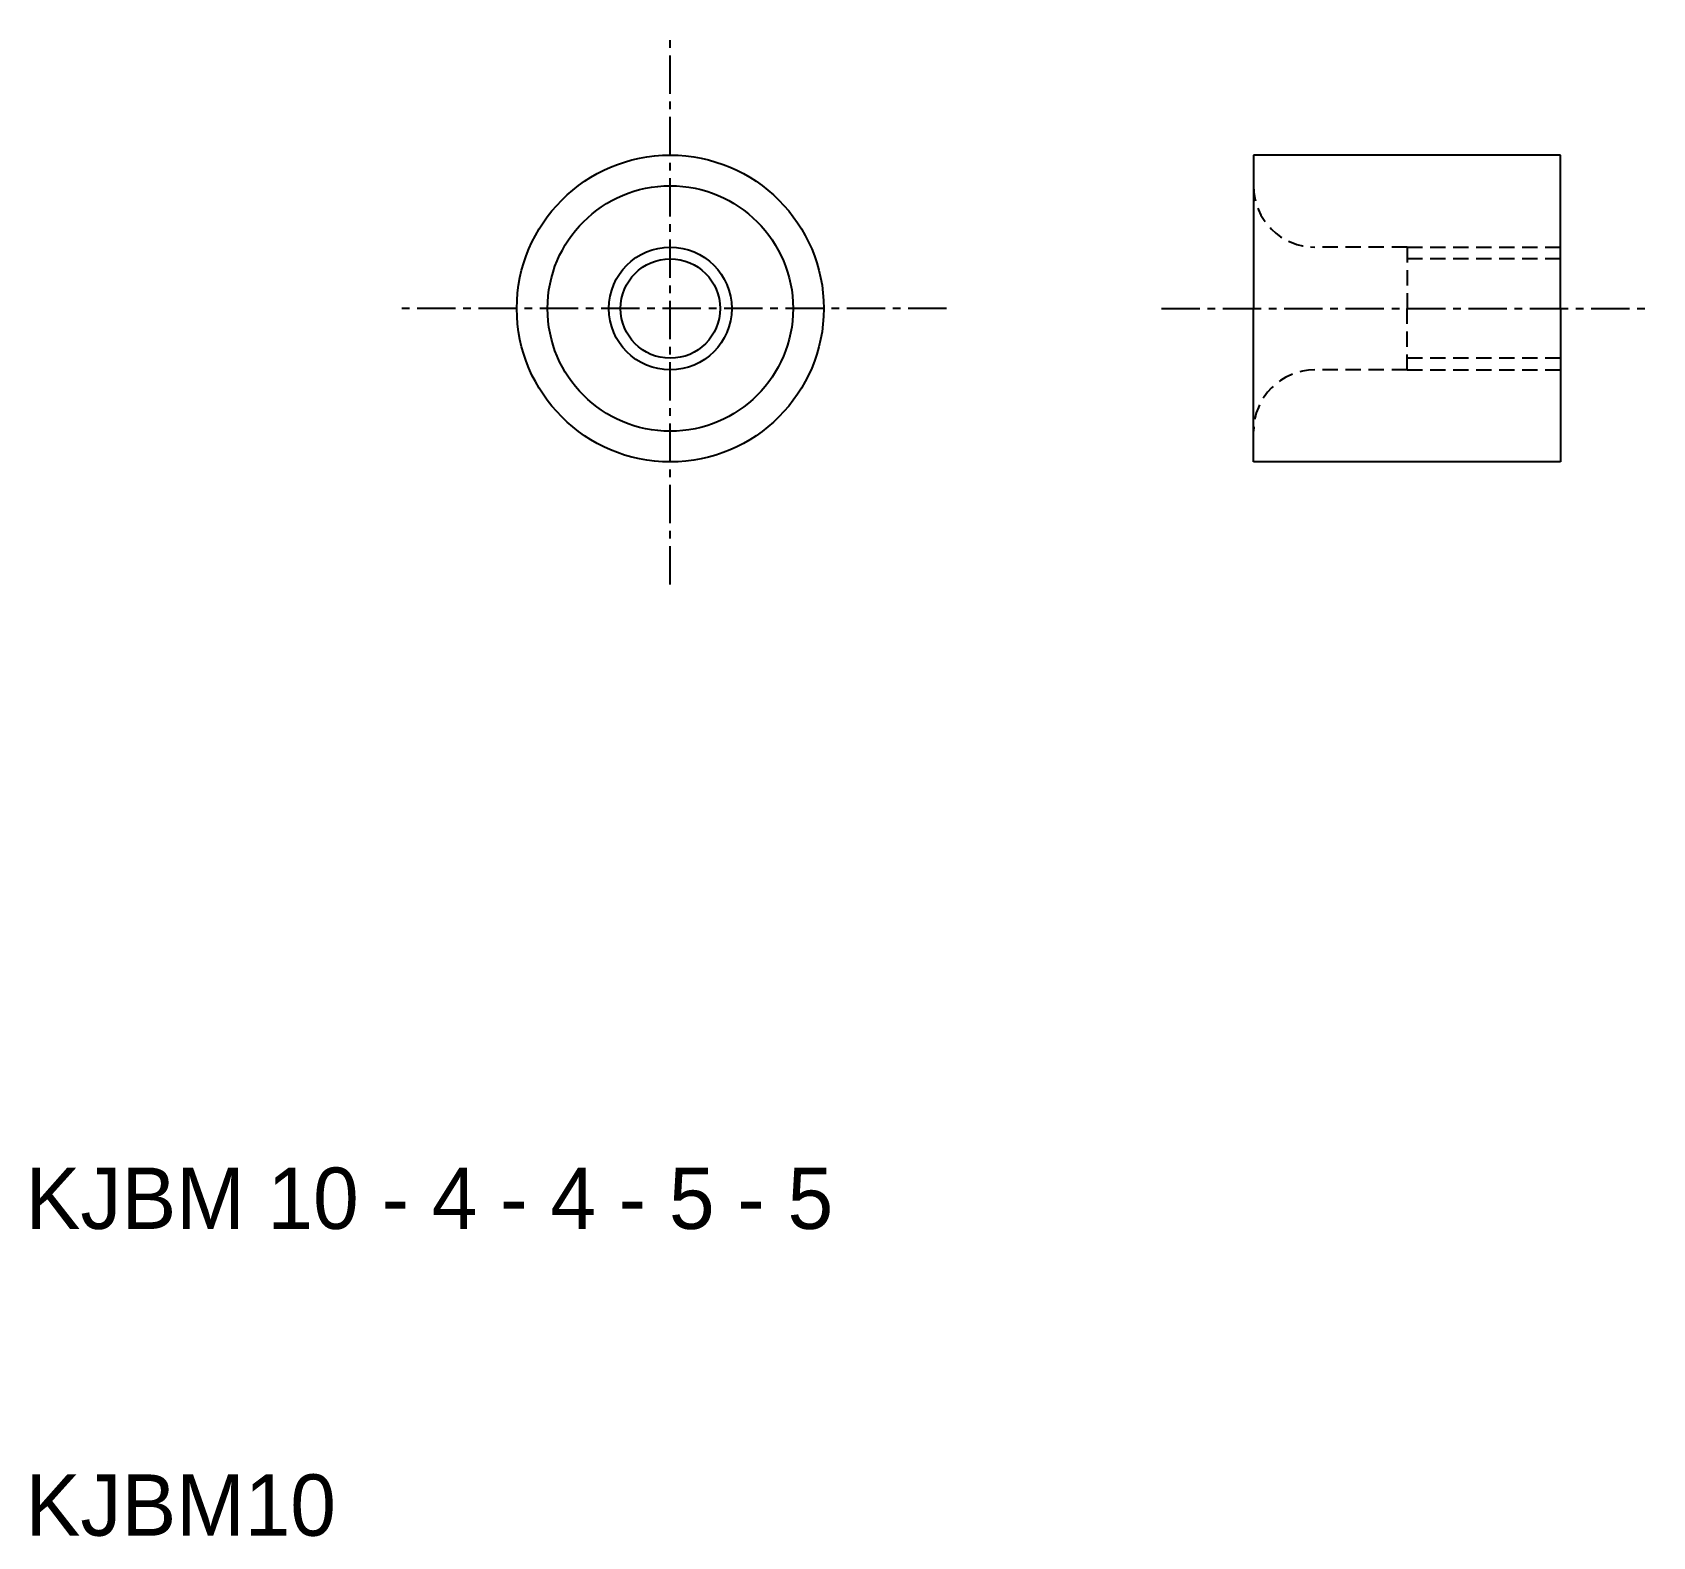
# Model space of a CAD drawing. Extents: x 10.2 to 63, y 10 to 59.
import ezdxf

# ---------------------------------------------------------------- set-up
doc = ezdxf.new("R2010")
doc.units = 0
doc.linetypes.add('CENTER', pattern=[2, 1.25, -0.25, 0.25, -0.25])
doc.linetypes.add('DASHED', pattern=[0.75, 0.5, -0.25])
doc.layers.get('0').update_dxf_attribs({"linetype": 'CONTINUOUS'})
doc.layers.add('CENTER', color=1, linetype='CENTER')

msp = doc.modelspace()

# ---------------------------------------------------------------- linework, layer by layer
for p, q in [((50, 55), (50, 50)), ((60, 55), (50, 55)), ((60, 50), (60, 55)), ((50, 45), (50, 50)), ((60, 50), (60, 45)), ((60, 45), (50, 45))]:
    msp.add_line(p, q)
at = {"color": 3, "linetype": 'DASHED'}
for p, q in [((55, 52), (52, 52)), ((55, 52), (60, 52)), ((55, 52), (55, 50)), ((60, 51.621), (55, 51.621)), ((55, 48), (55, 50)), ((60, 48.379), (55, 48.379)), ((55, 48), (52, 48)), ((55, 48), (60, 48))]:
    msp.add_line(p, q, dxfattribs=at)
for radius in [5, 4, 1.621]:
    msp.add_circle((31, 50), radius)
at = {"color": 7}
msp.add_circle((31, 50), 2, dxfattribs=at)
at = {"color": 3, "linetype": 'DASHED'}
for centre, start, end in [((52, 54), 180, 270), ((52, 46), 90, 180)]:
    msp.add_arc(centre, 2, start, end, dxfattribs=at)
at = {"layer": 'CENTER', "color": 1, "linetype": 'CENTER'}
for p, q in [((31, 41), (31, 59)), ((40, 50), (22, 50)), ((47, 50), (63, 50))]:
    msp.add_line(p, q, dxfattribs=at)

# ---------------------------------------------------------------- texts
for s, p in [('KJBM 10 - 4 - 4 - 5 - 5', (10, 20)), ('KJBM10', (10, 10))]:
    msp.add_text(s, height=2).set_placement(p)

doc.saveas('drawing.dxf')
